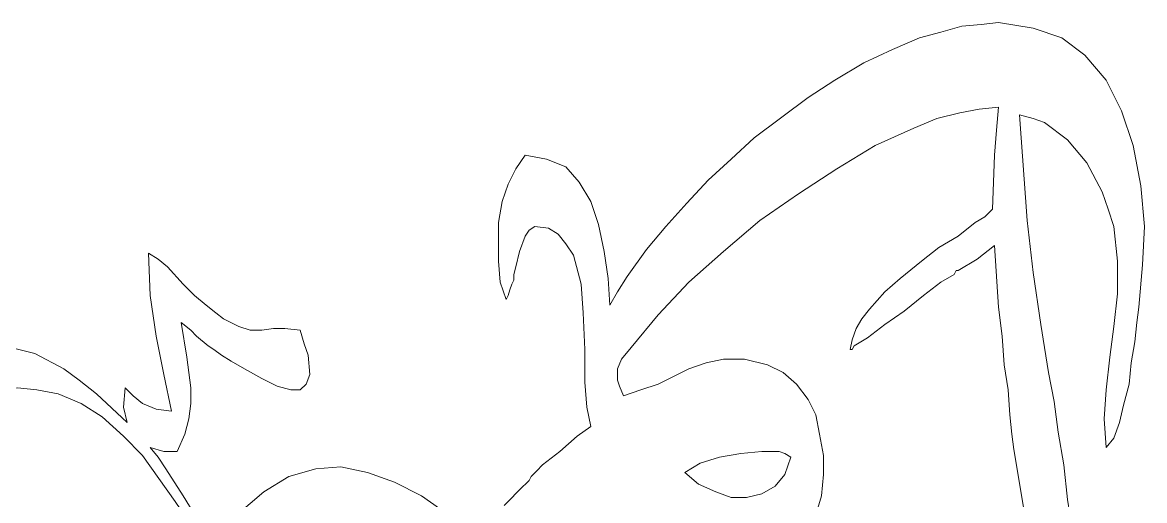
# Model space of a CAD drawing. Header units: centimetres. Extents: x -51 to 51, y -37 to 37.
# Drawn here: x -31.68 to -16.26, y 29.94 to 36.51 of the extents above; entities that cross this region are included whole.
import ezdxf

# ---------------------------------------------------------------- set-up
doc = ezdxf.new("R2010")
doc.units = ezdxf.units.CM
doc.header["$MEASUREMENT"] = 0
doc.layers.add('Layer 1', color=7, linetype='Continuous')

msp = doc.modelspace()

# ---------------------------------------------------------------- linework, layer by layer
at = {"layer": 'Layer 1', "lineweight": 9}
for points, knots in [([(-19.35118, 36.29737), (-19.35118, 36.29737), (-19.06038, 36.37668), (-19.06038, 36.37668), (-19.06038, 36.37668), (-19.06038, 36.37668), (-18.76958, 36.45599), (-18.76958, 36.45599), (-18.76958, 36.45599), (-18.76958, 36.45599), (-18.50521, 36.48242), (-18.50521, 36.48242), (-18.50521, 36.48242), (-18.50521, 36.48242), (-18.26729, 36.50886), (-18.26729, 36.50886), (-18.26729, 36.50886), (-18.26729, 36.50886), (-17.79143, 36.42955), (-17.79143, 36.42955), (-17.79143, 36.42955), (-17.79143, 36.42955), (-17.39488, 36.29737), (-17.39488, 36.29737), (-17.39488, 36.29737), (-17.39488, 36.29737), (-17.07764, 36.05944), (-17.07764, 36.05944), (-17.07764, 36.05944), (-17.07764, 36.05944), (-16.78684, 35.71576), (-16.78684, 35.71576), (-16.78684, 35.71576), (-16.78684, 35.71576), (-16.57535, 35.29278), (-16.57535, 35.29278), (-16.57535, 35.29278), (-16.57535, 35.29278), (-16.41673, 34.81692), (-16.41673, 34.81692)], [0, 0, 0, 0, 0.09090909, 0.09090909, 0.09090909, 0.09090909, 0.18181818, 0.18181818, 0.18181818, 0.18181818, 0.27272727, 0.27272727, 0.27272727, 0.27272727, 0.36363636, 0.36363636, 0.36363636, 0.36363636, 0.45454545, 0.45454545, 0.45454545, 0.45454545, 0.54545455, 0.54545455, 0.54545455, 0.54545455, 0.63636364, 0.63636364, 0.63636364, 0.63636364, 0.72727273, 0.72727273, 0.72727273, 0.72727273, 0.81818182, 0.81818182, 0.81818182, 0.81818182, 1, 1, 1, 1]), ([(-22.25919, 34.34107), (-22.25919, 34.34107), (-21.94196, 34.63187), (-21.94196, 34.63187), (-21.94196, 34.63187), (-21.94196, 34.63187), (-21.62472, 34.92267), (-21.62472, 34.92267), (-21.62472, 34.92267), (-21.62472, 34.92267), (-20.8845, 35.47784), (-20.8845, 35.47784), (-20.8845, 35.47784), (-20.8845, 35.47784), (-20.51439, 35.71576), (-20.51439, 35.71576), (-20.51439, 35.71576), (-20.51439, 35.71576), (-20.11784, 35.95369), (-20.11784, 35.95369), (-20.11784, 35.95369), (-20.11784, 35.95369), (-19.72129, 36.13875), (-19.72129, 36.13875), (-19.72129, 36.13875), (-19.72129, 36.13875), (-19.35118, 36.29737), (-19.35118, 36.29737)], [0, 0, 0, 0, 0.125, 0.125, 0.125, 0.125, 0.25, 0.25, 0.25, 0.25, 0.375, 0.375, 0.375, 0.375, 0.5, 0.5, 0.5, 0.5, 0.625, 0.625, 0.625, 0.625, 0.75, 0.75, 0.75, 0.75, 1, 1, 1, 1]), ([(-18.26729, 35.34565), (-18.26729, 35.34565), (-18.53165, 35.31922), (-18.53165, 35.31922), (-18.53165, 35.31922), (-18.53165, 35.31922), (-18.79602, 35.26634), (-18.79602, 35.26634), (-18.79602, 35.26634), (-18.79602, 35.26634), (-19.11325, 35.18703), (-19.11325, 35.18703), (-19.11325, 35.18703), (-19.11325, 35.18703), (-19.43049, 35.05485), (-19.43049, 35.05485)], [0, 0, 0, 0, 0.2, 0.2, 0.2, 0.2, 0.4, 0.4, 0.4, 0.4, 0.6, 0.6, 0.6, 0.6, 1, 1, 1, 1]), ([(-18.34659, 33.94452), (-18.34659, 33.94452), (-18.32016, 34.68474), (-18.32016, 34.68474), (-18.32016, 34.68474), (-18.32016, 34.68474), (-18.29372, 35.02842), (-18.29372, 35.02842), (-18.29372, 35.02842), (-18.29372, 35.02842), (-18.26729, 35.34565), (-18.26729, 35.34565)], [0, 0, 0, 0, 0.25, 0.25, 0.25, 0.25, 0.5, 0.5, 0.5, 0.5, 1, 1, 1, 1]), ([(-16.83972, 34.18245), (-16.83972, 34.18245), (-17.05121, 34.579), (-17.05121, 34.579), (-17.05121, 34.579), (-17.05121, 34.579), (-17.31557, 34.89623), (-17.31557, 34.89623), (-17.31557, 34.89623), (-17.31557, 34.89623), (-17.63281, 35.13416), (-17.63281, 35.13416), (-17.63281, 35.13416), (-17.63281, 35.13416), (-17.79143, 35.18703), (-17.79143, 35.18703), (-17.79143, 35.18703), (-17.79143, 35.18703), (-17.97648, 35.23991), (-17.97648, 35.23991)], [0, 0, 0, 0, 0.16666667, 0.16666667, 0.16666667, 0.16666667, 0.33333333, 0.33333333, 0.33333333, 0.33333333, 0.5, 0.5, 0.5, 0.5, 0.66666667, 0.66666667, 0.66666667, 0.66666667, 1, 1, 1, 1]), ([(-17.97648, 35.23991), (-17.97648, 35.23991), (-17.87074, 33.7859), (-17.87074, 33.7859), (-17.87074, 33.7859), (-17.87074, 33.7859), (-17.79143, 33.07212), (-17.79143, 33.07212), (-17.79143, 33.07212), (-17.79143, 33.07212), (-17.68568, 32.35833), (-17.68568, 32.35833)], [0, 0, 0, 0, 0.25, 0.25, 0.25, 0.25, 0.5, 0.5, 0.5, 0.5, 1, 1, 1, 1]), ([(-19.43049, 35.05485), (-19.43049, 35.05485), (-19.95922, 34.81692), (-19.95922, 34.81692), (-19.95922, 34.81692), (-19.95922, 34.81692), (-20.48795, 34.49969), (-20.48795, 34.49969), (-20.48795, 34.49969), (-20.48795, 34.49969), (-21.01668, 34.15601), (-21.01668, 34.15601), (-21.01668, 34.15601), (-21.01668, 34.15601), (-21.54541, 33.7859), (-21.54541, 33.7859), (-21.54541, 33.7859), (-21.54541, 33.7859), (-22.0477, 33.36292), (-22.0477, 33.36292), (-22.0477, 33.36292), (-22.0477, 33.36292), (-22.52356, 32.93993), (-22.52356, 32.93993), (-22.52356, 32.93993), (-22.52356, 32.93993), (-22.94654, 32.49051), (-22.94654, 32.49051), (-22.94654, 32.49051), (-22.94654, 32.49051), (-23.31665, 32.04109), (-23.31665, 32.04109)], [0, 0, 0, 0, 0.11111111, 0.11111111, 0.11111111, 0.11111111, 0.22222222, 0.22222222, 0.22222222, 0.22222222, 0.33333333, 0.33333333, 0.33333333, 0.33333333, 0.44444444, 0.44444444, 0.44444444, 0.44444444, 0.55555556, 0.55555556, 0.55555556, 0.55555556, 0.66666667, 0.66666667, 0.66666667, 0.66666667, 0.77777778, 0.77777778, 0.77777778, 0.77777778, 1, 1, 1, 1]), ([(-16.41673, 34.81692), (-16.41673, 34.81692), (-16.31099, 34.26176), (-16.31099, 34.26176), (-16.31099, 34.26176), (-16.31099, 34.26176), (-16.25811, 33.70659), (-16.25811, 33.70659), (-16.25811, 33.70659), (-16.25811, 33.70659), (-16.28455, 33.17786), (-16.28455, 33.17786), (-16.28455, 33.17786), (-16.28455, 33.17786), (-16.33742, 32.59626), (-16.33742, 32.59626)], [0, 0, 0, 0, 0.2, 0.2, 0.2, 0.2, 0.4, 0.4, 0.4, 0.4, 0.6, 0.6, 0.6, 0.6, 1, 1, 1, 1]), ([(-25.03502, 32.70201), (-25.03502, 32.70201), (-25.11433, 32.93993), (-25.11433, 32.93993), (-25.11433, 32.93993), (-25.11433, 32.93993), (-25.14077, 33.23074), (-25.14077, 33.23074), (-25.14077, 33.23074), (-25.14077, 33.23074), (-25.14077, 33.4951), (-25.14077, 33.4951), (-25.14077, 33.4951), (-25.14077, 33.4951), (-25.14077, 33.75946), (-25.14077, 33.75946), (-25.14077, 33.75946), (-25.14077, 33.75946), (-25.0879, 34.05027), (-25.0879, 34.05027), (-25.0879, 34.05027), (-25.0879, 34.05027), (-25.00859, 34.28819), (-25.00859, 34.28819), (-25.00859, 34.28819), (-25.00859, 34.28819), (-24.90284, 34.49969), (-24.90284, 34.49969), (-24.90284, 34.49969), (-24.90284, 34.49969), (-24.77066, 34.68474), (-24.77066, 34.68474)], [0, 0, 0, 0, 0.11111111, 0.11111111, 0.11111111, 0.11111111, 0.22222222, 0.22222222, 0.22222222, 0.22222222, 0.33333333, 0.33333333, 0.33333333, 0.33333333, 0.44444444, 0.44444444, 0.44444444, 0.44444444, 0.55555556, 0.55555556, 0.55555556, 0.55555556, 0.66666667, 0.66666667, 0.66666667, 0.66666667, 0.77777778, 0.77777778, 0.77777778, 0.77777778, 1, 1, 1, 1]), ([(-24.77066, 34.68474), (-24.77066, 34.68474), (-24.47986, 34.63187), (-24.47986, 34.63187), (-24.47986, 34.63187), (-24.47986, 34.63187), (-24.21549, 34.52612), (-24.21549, 34.52612), (-24.21549, 34.52612), (-24.21549, 34.52612), (-24.03044, 34.31463), (-24.03044, 34.31463), (-24.03044, 34.31463), (-24.03044, 34.31463), (-23.87182, 34.05027), (-23.87182, 34.05027), (-23.87182, 34.05027), (-23.87182, 34.05027), (-23.76607, 33.73303), (-23.76607, 33.73303), (-23.76607, 33.73303), (-23.76607, 33.73303), (-23.68676, 33.36292), (-23.68676, 33.36292), (-23.68676, 33.36292), (-23.68676, 33.36292), (-23.63389, 32.99281), (-23.63389, 32.99281), (-23.63389, 32.99281), (-23.63389, 32.99281), (-23.60745, 32.6227), (-23.60745, 32.6227)], [0, 0, 0, 0, 0.11111111, 0.11111111, 0.11111111, 0.11111111, 0.22222222, 0.22222222, 0.22222222, 0.22222222, 0.33333333, 0.33333333, 0.33333333, 0.33333333, 0.44444444, 0.44444444, 0.44444444, 0.44444444, 0.55555556, 0.55555556, 0.55555556, 0.55555556, 0.66666667, 0.66666667, 0.66666667, 0.66666667, 0.77777778, 0.77777778, 0.77777778, 0.77777778, 1, 1, 1, 1]), ([(-23.36953, 33.01924), (-23.36953, 33.01924), (-23.10516, 33.38935), (-23.10516, 33.38935), (-23.10516, 33.38935), (-23.10516, 33.38935), (-22.8408, 33.70659), (-22.8408, 33.70659), (-22.8408, 33.70659), (-22.8408, 33.70659), (-22.55, 34.02383), (-22.55, 34.02383), (-22.55, 34.02383), (-22.55, 34.02383), (-22.25919, 34.34107), (-22.25919, 34.34107)], [0, 0, 0, 0, 0.2, 0.2, 0.2, 0.2, 0.4, 0.4, 0.4, 0.4, 0.6, 0.6, 0.6, 0.6, 1, 1, 1, 1]), ([(-16.78684, 30.6664), (-16.78684, 30.6664), (-16.81328, 31.06294), (-16.81328, 31.06294), (-16.81328, 31.06294), (-16.81328, 31.06294), (-16.78684, 31.45949), (-16.78684, 31.45949), (-16.78684, 31.45949), (-16.78684, 31.45949), (-16.73397, 31.90891), (-16.73397, 31.90891), (-16.73397, 31.90891), (-16.73397, 31.90891), (-16.6811, 32.33189), (-16.6811, 32.33189), (-16.6811, 32.33189), (-16.6811, 32.33189), (-16.62822, 32.78131), (-16.62822, 32.78131), (-16.62822, 32.78131), (-16.62822, 32.78131), (-16.62822, 33.23074), (-16.62822, 33.23074), (-16.62822, 33.23074), (-16.62822, 33.23074), (-16.6811, 33.70659), (-16.6811, 33.70659), (-16.6811, 33.70659), (-16.6811, 33.70659), (-16.76041, 33.94452), (-16.76041, 33.94452), (-16.76041, 33.94452), (-16.76041, 33.94452), (-16.83972, 34.18245), (-16.83972, 34.18245)], [0, 0, 0, 0, 0.1, 0.1, 0.1, 0.1, 0.2, 0.2, 0.2, 0.2, 0.3, 0.3, 0.3, 0.3, 0.4, 0.4, 0.4, 0.4, 0.5, 0.5, 0.5, 0.5, 0.6, 0.6, 0.6, 0.6, 0.7, 0.7, 0.7, 0.7, 0.8, 0.8, 0.8, 0.8, 1, 1, 1, 1]), ([(-18.58452, 33.75946), (-18.58452, 33.75946), (-18.45234, 33.83877), (-18.45234, 33.83877), (-18.45234, 33.83877), (-18.45234, 33.83877), (-18.34659, 33.94452), (-18.34659, 33.94452)], [0, 0, 0, 0, 0.33333333, 0.33333333, 0.33333333, 0.33333333, 1, 1, 1, 1]), ([(-24.63848, 33.70659), (-24.63848, 33.70659), (-24.71779, 33.65372), (-24.71779, 33.65372), (-24.71779, 33.65372), (-24.71779, 33.65372), (-24.77066, 33.57441), (-24.77066, 33.57441), (-24.77066, 33.57441), (-24.77066, 33.57441), (-24.84997, 33.36292), (-24.84997, 33.36292), (-24.84997, 33.36292), (-24.84997, 33.36292), (-24.90284, 33.15143), (-24.90284, 33.15143), (-24.90284, 33.15143), (-24.90284, 33.15143), (-24.92928, 33.04568), (-24.92928, 33.04568), (-24.92928, 33.04568), (-24.92928, 33.04568), (-24.92928, 32.96637), (-24.92928, 32.96637)], [0, 0, 0, 0, 0.14285714, 0.14285714, 0.14285714, 0.14285714, 0.28571429, 0.28571429, 0.28571429, 0.28571429, 0.42857143, 0.42857143, 0.42857143, 0.42857143, 0.57142857, 0.57142857, 0.57142857, 0.57142857, 0.71428571, 0.71428571, 0.71428571, 0.71428571, 1, 1, 1, 1]), ([(-23.97757, 32.51695), (-23.97757, 32.51695), (-24.004, 32.9135), (-24.004, 32.9135), (-24.004, 32.9135), (-24.004, 32.9135), (-24.10975, 33.31004), (-24.10975, 33.31004), (-24.10975, 33.31004), (-24.10975, 33.31004), (-24.21549, 33.46866), (-24.21549, 33.46866), (-24.21549, 33.46866), (-24.21549, 33.46866), (-24.32124, 33.60085), (-24.32124, 33.60085), (-24.32124, 33.60085), (-24.32124, 33.60085), (-24.45342, 33.68016), (-24.45342, 33.68016), (-24.45342, 33.68016), (-24.45342, 33.68016), (-24.63848, 33.70659), (-24.63848, 33.70659)], [0, 0, 0, 0, 0.14285714, 0.14285714, 0.14285714, 0.14285714, 0.28571429, 0.28571429, 0.28571429, 0.28571429, 0.42857143, 0.42857143, 0.42857143, 0.42857143, 0.57142857, 0.57142857, 0.57142857, 0.57142857, 0.71428571, 0.71428571, 0.71428571, 0.71428571, 1, 1, 1, 1]), ([(-19.61555, 32.99281), (-19.61555, 32.99281), (-19.32474, 33.23074), (-19.32474, 33.23074), (-19.32474, 33.23074), (-19.32474, 33.23074), (-19.08682, 33.41579), (-19.08682, 33.41579), (-19.08682, 33.41579), (-19.08682, 33.41579), (-18.82245, 33.57441), (-18.82245, 33.57441), (-18.82245, 33.57441), (-18.82245, 33.57441), (-18.58452, 33.75946), (-18.58452, 33.75946)], [0, 0, 0, 0, 0.2, 0.2, 0.2, 0.2, 0.4, 0.4, 0.4, 0.4, 0.6, 0.6, 0.6, 0.6, 1, 1, 1, 1]), ([(-29.63497, 31.16869), (-29.63497, 31.16869), (-29.74072, 31.67098), (-29.74072, 31.67098), (-29.74072, 31.67098), (-29.74072, 31.67098), (-29.84646, 32.19971), (-29.84646, 32.19971), (-29.84646, 32.19971), (-29.84646, 32.19971), (-29.92577, 32.75488), (-29.92577, 32.75488), (-29.92577, 32.75488), (-29.92577, 32.75488), (-29.95221, 33.33648), (-29.95221, 33.33648)], [0, 0, 0, 0, 0.2, 0.2, 0.2, 0.2, 0.4, 0.4, 0.4, 0.4, 0.6, 0.6, 0.6, 0.6, 1, 1, 1, 1]), ([(-29.95221, 33.33648), (-29.95221, 33.33648), (-29.82003, 33.25717), (-29.82003, 33.25717), (-29.82003, 33.25717), (-29.82003, 33.25717), (-29.68785, 33.15143), (-29.68785, 33.15143), (-29.68785, 33.15143), (-29.68785, 33.15143), (-29.47635, 32.9135), (-29.47635, 32.9135)], [0, 0, 0, 0, 0.25, 0.25, 0.25, 0.25, 0.5, 0.5, 0.5, 0.5, 1, 1, 1, 1]), ([(-18.32016, 33.44223), (-18.32016, 33.44223), (-18.55809, 33.25717), (-18.55809, 33.25717), (-18.55809, 33.25717), (-18.55809, 33.25717), (-18.82245, 33.09855), (-18.82245, 33.09855)], [0, 0, 0, 0, 0.33333333, 0.33333333, 0.33333333, 0.33333333, 1, 1, 1, 1]), ([(-18.05579, 30.63996), (-18.05579, 30.63996), (-18.08223, 30.85145), (-18.08223, 30.85145), (-18.08223, 30.85145), (-18.08223, 30.85145), (-18.10867, 31.11582), (-18.10867, 31.11582), (-18.10867, 31.11582), (-18.10867, 31.11582), (-18.1351, 31.45949), (-18.1351, 31.45949), (-18.1351, 31.45949), (-18.1351, 31.45949), (-18.18798, 31.80317), (-18.18798, 31.80317), (-18.18798, 31.80317), (-18.18798, 31.80317), (-18.21441, 32.19971), (-18.21441, 32.19971), (-18.21441, 32.19971), (-18.21441, 32.19971), (-18.26729, 32.59626), (-18.26729, 32.59626), (-18.26729, 32.59626), (-18.26729, 32.59626), (-18.32016, 33.44223), (-18.32016, 33.44223)], [0, 0, 0, 0, 0.125, 0.125, 0.125, 0.125, 0.25, 0.25, 0.25, 0.25, 0.375, 0.375, 0.375, 0.375, 0.5, 0.5, 0.5, 0.5, 0.625, 0.625, 0.625, 0.625, 0.75, 0.75, 0.75, 0.75, 1, 1, 1, 1]), ([(-23.60745, 32.6227), (-23.60745, 32.6227), (-23.50171, 32.80775), (-23.50171, 32.80775), (-23.50171, 32.80775), (-23.50171, 32.80775), (-23.36953, 33.01924), (-23.36953, 33.01924)], [0, 0, 0, 0, 0.33333333, 0.33333333, 0.33333333, 0.33333333, 1, 1, 1, 1]), ([(-18.82245, 33.09855), (-18.82245, 33.09855), (-18.84889, 33.09855), (-18.84889, 33.09855), (-18.84889, 33.09855), (-18.84889, 33.09855), (-18.87532, 33.04568), (-18.87532, 33.04568), (-18.87532, 33.04568), (-18.87532, 33.04568), (-19.06038, 32.93993), (-19.06038, 32.93993), (-19.06038, 32.93993), (-19.06038, 32.93993), (-19.29831, 32.75488), (-19.29831, 32.75488), (-19.29831, 32.75488), (-19.29831, 32.75488), (-19.56267, 32.54339), (-19.56267, 32.54339), (-19.56267, 32.54339), (-19.56267, 32.54339), (-19.82704, 32.35833), (-19.82704, 32.35833), (-19.82704, 32.35833), (-19.82704, 32.35833), (-20.06497, 32.17328), (-20.06497, 32.17328), (-20.06497, 32.17328), (-20.06497, 32.17328), (-20.25002, 32.06753), (-20.25002, 32.06753), (-20.25002, 32.06753), (-20.25002, 32.06753), (-20.27646, 32.01466), (-20.27646, 32.01466), (-20.27646, 32.01466), (-20.27646, 32.01466), (-20.30289, 32.01466), (-20.30289, 32.01466)], [0, 0, 0, 0, 0.09090909, 0.09090909, 0.09090909, 0.09090909, 0.18181818, 0.18181818, 0.18181818, 0.18181818, 0.27272727, 0.27272727, 0.27272727, 0.27272727, 0.36363636, 0.36363636, 0.36363636, 0.36363636, 0.45454545, 0.45454545, 0.45454545, 0.45454545, 0.54545455, 0.54545455, 0.54545455, 0.54545455, 0.63636364, 0.63636364, 0.63636364, 0.63636364, 0.72727273, 0.72727273, 0.72727273, 0.72727273, 0.81818182, 0.81818182, 0.81818182, 0.81818182, 1, 1, 1, 1]), ([(-29.47635, 32.9135), (-29.47635, 32.9135), (-29.31773, 32.75488), (-29.31773, 32.75488), (-29.31773, 32.75488), (-29.31773, 32.75488), (-29.15912, 32.6227), (-29.15912, 32.6227), (-29.15912, 32.6227), (-29.15912, 32.6227), (-29.02693, 32.51695), (-29.02693, 32.51695), (-29.02693, 32.51695), (-29.02693, 32.51695), (-28.92119, 32.43764), (-28.92119, 32.43764), (-28.92119, 32.43764), (-28.92119, 32.43764), (-28.7097, 32.33189), (-28.7097, 32.33189), (-28.7097, 32.33189), (-28.7097, 32.33189), (-28.55108, 32.27902), (-28.55108, 32.27902), (-28.55108, 32.27902), (-28.55108, 32.27902), (-28.39246, 32.27902), (-28.39246, 32.27902), (-28.39246, 32.27902), (-28.39246, 32.27902), (-28.23384, 32.30546), (-28.23384, 32.30546), (-28.23384, 32.30546), (-28.23384, 32.30546), (-28.07522, 32.30546), (-28.07522, 32.30546), (-28.07522, 32.30546), (-28.07522, 32.30546), (-27.86373, 32.27902), (-27.86373, 32.27902)], [0, 0, 0, 0, 0.09090909, 0.09090909, 0.09090909, 0.09090909, 0.18181818, 0.18181818, 0.18181818, 0.18181818, 0.27272727, 0.27272727, 0.27272727, 0.27272727, 0.36363636, 0.36363636, 0.36363636, 0.36363636, 0.45454545, 0.45454545, 0.45454545, 0.45454545, 0.54545455, 0.54545455, 0.54545455, 0.54545455, 0.63636364, 0.63636364, 0.63636364, 0.63636364, 0.72727273, 0.72727273, 0.72727273, 0.72727273, 0.81818182, 0.81818182, 0.81818182, 0.81818182, 1, 1, 1, 1]), ([(-24.92928, 32.96637), (-24.92928, 32.96637), (-24.95572, 32.9135), (-24.95572, 32.9135), (-24.95572, 32.9135), (-24.95572, 32.9135), (-24.98215, 32.83419), (-24.98215, 32.83419), (-24.98215, 32.83419), (-24.98215, 32.83419), (-25.00859, 32.75488), (-25.00859, 32.75488), (-25.00859, 32.75488), (-25.00859, 32.75488), (-25.03502, 32.70201), (-25.03502, 32.70201)], [0, 0, 0, 0, 0.2, 0.2, 0.2, 0.2, 0.4, 0.4, 0.4, 0.4, 0.6, 0.6, 0.6, 0.6, 1, 1, 1, 1]), ([(-20.30289, 32.01466), (-20.30289, 32.01466), (-20.27646, 32.14684), (-20.27646, 32.14684), (-20.27646, 32.14684), (-20.27646, 32.14684), (-20.22359, 32.30546), (-20.22359, 32.30546), (-20.22359, 32.30546), (-20.22359, 32.30546), (-20.14428, 32.43764), (-20.14428, 32.43764), (-20.14428, 32.43764), (-20.14428, 32.43764), (-20.03853, 32.56982), (-20.03853, 32.56982), (-20.03853, 32.56982), (-20.03853, 32.56982), (-19.82704, 32.80775), (-19.82704, 32.80775), (-19.82704, 32.80775), (-19.82704, 32.80775), (-19.61555, 32.99281), (-19.61555, 32.99281)], [0, 0, 0, 0, 0.14285714, 0.14285714, 0.14285714, 0.14285714, 0.28571429, 0.28571429, 0.28571429, 0.28571429, 0.42857143, 0.42857143, 0.42857143, 0.42857143, 0.57142857, 0.57142857, 0.57142857, 0.57142857, 0.71428571, 0.71428571, 0.71428571, 0.71428571, 1, 1, 1, 1]), ([(-16.33742, 32.59626), (-16.33742, 32.59626), (-16.36386, 32.38477), (-16.36386, 32.38477), (-16.36386, 32.38477), (-16.36386, 32.38477), (-16.3903, 32.1204), (-16.3903, 32.1204), (-16.3903, 32.1204), (-16.3903, 32.1204), (-16.44317, 31.8296), (-16.44317, 31.8296), (-16.44317, 31.8296), (-16.44317, 31.8296), (-16.4696, 31.5388), (-16.4696, 31.5388), (-16.4696, 31.5388), (-16.4696, 31.5388), (-16.54891, 31.248), (-16.54891, 31.248), (-16.54891, 31.248), (-16.54891, 31.248), (-16.60179, 31.01007), (-16.60179, 31.01007), (-16.60179, 31.01007), (-16.60179, 31.01007), (-16.6811, 30.79858), (-16.6811, 30.79858), (-16.6811, 30.79858), (-16.6811, 30.79858), (-16.78684, 30.6664), (-16.78684, 30.6664)], [0, 0, 0, 0, 0.11111111, 0.11111111, 0.11111111, 0.11111111, 0.22222222, 0.22222222, 0.22222222, 0.22222222, 0.33333333, 0.33333333, 0.33333333, 0.33333333, 0.44444444, 0.44444444, 0.44444444, 0.44444444, 0.55555556, 0.55555556, 0.55555556, 0.55555556, 0.66666667, 0.66666667, 0.66666667, 0.66666667, 0.77777778, 0.77777778, 0.77777778, 0.77777778, 1, 1, 1, 1]), ([(-23.87182, 30.9572), (-23.87182, 30.9572), (-23.92469, 31.22156), (-23.92469, 31.22156), (-23.92469, 31.22156), (-23.92469, 31.22156), (-23.95113, 31.56524), (-23.95113, 31.56524), (-23.95113, 31.56524), (-23.95113, 31.56524), (-23.95113, 32.01466), (-23.95113, 32.01466), (-23.95113, 32.01466), (-23.95113, 32.01466), (-23.97757, 32.51695), (-23.97757, 32.51695)], [0, 0, 0, 0, 0.2, 0.2, 0.2, 0.2, 0.4, 0.4, 0.4, 0.4, 0.6, 0.6, 0.6, 0.6, 1, 1, 1, 1]), ([(-29.50279, 32.38477), (-29.50279, 32.38477), (-29.42348, 31.90891), (-29.42348, 31.90891), (-29.42348, 31.90891), (-29.42348, 31.90891), (-29.37061, 31.48593), (-29.37061, 31.48593), (-29.37061, 31.48593), (-29.37061, 31.48593), (-29.37061, 31.27444), (-29.37061, 31.27444), (-29.37061, 31.27444), (-29.37061, 31.27444), (-29.39704, 31.06294), (-29.39704, 31.06294), (-29.39704, 31.06294), (-29.39704, 31.06294), (-29.44992, 30.85145), (-29.44992, 30.85145), (-29.44992, 30.85145), (-29.44992, 30.85145), (-29.55566, 30.61352), (-29.55566, 30.61352)], [0, 0, 0, 0, 0.14285714, 0.14285714, 0.14285714, 0.14285714, 0.28571429, 0.28571429, 0.28571429, 0.28571429, 0.42857143, 0.42857143, 0.42857143, 0.42857143, 0.57142857, 0.57142857, 0.57142857, 0.57142857, 0.71428571, 0.71428571, 0.71428571, 0.71428571, 1, 1, 1, 1]), ([(-28.63039, 31.75029), (-28.63039, 31.75029), (-28.81544, 31.85604), (-28.81544, 31.85604), (-28.81544, 31.85604), (-28.81544, 31.85604), (-28.94762, 31.93535), (-28.94762, 31.93535), (-28.94762, 31.93535), (-28.94762, 31.93535), (-29.05337, 32.01466), (-29.05337, 32.01466), (-29.05337, 32.01466), (-29.05337, 32.01466), (-29.13268, 32.06753), (-29.13268, 32.06753), (-29.13268, 32.06753), (-29.13268, 32.06753), (-29.2913, 32.19971), (-29.2913, 32.19971), (-29.2913, 32.19971), (-29.2913, 32.19971), (-29.37061, 32.27902), (-29.37061, 32.27902), (-29.37061, 32.27902), (-29.37061, 32.27902), (-29.50279, 32.38477), (-29.50279, 32.38477)], [0, 0, 0, 0, 0.125, 0.125, 0.125, 0.125, 0.25, 0.25, 0.25, 0.25, 0.375, 0.375, 0.375, 0.375, 0.5, 0.5, 0.5, 0.5, 0.625, 0.625, 0.625, 0.625, 0.75, 0.75, 0.75, 0.75, 1, 1, 1, 1]), ([(-27.86373, 32.27902), (-27.86373, 32.27902), (-27.81086, 32.09397), (-27.81086, 32.09397), (-27.81086, 32.09397), (-27.81086, 32.09397), (-27.75798, 31.93535), (-27.75798, 31.93535), (-27.75798, 31.93535), (-27.75798, 31.93535), (-27.73155, 31.67098), (-27.73155, 31.67098), (-27.73155, 31.67098), (-27.73155, 31.67098), (-27.78442, 31.5388), (-27.78442, 31.5388), (-27.78442, 31.5388), (-27.78442, 31.5388), (-27.86373, 31.45949), (-27.86373, 31.45949), (-27.86373, 31.45949), (-27.86373, 31.45949), (-27.99591, 31.45949), (-27.99591, 31.45949), (-27.99591, 31.45949), (-27.99591, 31.45949), (-28.18097, 31.51236), (-28.18097, 31.51236), (-28.18097, 31.51236), (-28.18097, 31.51236), (-28.39246, 31.61811), (-28.39246, 31.61811), (-28.39246, 31.61811), (-28.39246, 31.61811), (-28.63039, 31.75029), (-28.63039, 31.75029)], [0, 0, 0, 0, 0.1, 0.1, 0.1, 0.1, 0.2, 0.2, 0.2, 0.2, 0.3, 0.3, 0.3, 0.3, 0.4, 0.4, 0.4, 0.4, 0.5, 0.5, 0.5, 0.5, 0.6, 0.6, 0.6, 0.6, 0.7, 0.7, 0.7, 0.7, 0.8, 0.8, 0.8, 0.8, 1, 1, 1, 1]), ([(-17.68568, 32.35833), (-17.68568, 32.35833), (-17.63281, 32.04109), (-17.63281, 32.04109), (-17.63281, 32.04109), (-17.63281, 32.04109), (-17.57994, 31.69742), (-17.57994, 31.69742), (-17.57994, 31.69742), (-17.57994, 31.69742), (-17.50063, 31.30087), (-17.50063, 31.30087), (-17.50063, 31.30087), (-17.50063, 31.30087), (-17.44775, 30.87789), (-17.44775, 30.87789), (-17.44775, 30.87789), (-17.44775, 30.87789), (-17.36844, 30.42847), (-17.36844, 30.42847), (-17.36844, 30.42847), (-17.36844, 30.42847), (-17.31557, 29.95261), (-17.31557, 29.95261), (-17.31557, 29.95261), (-17.31557, 29.95261), (-17.15695, 28.94803), (-17.15695, 28.94803), (-17.15695, 28.94803), (-17.15695, 28.94803), (-17.02477, 27.96988), (-17.02477, 27.96988), (-17.02477, 27.96988), (-17.02477, 27.96988), (-16.9719, 27.49402), (-16.9719, 27.49402), (-16.9719, 27.49402), (-16.9719, 27.49402), (-16.91902, 27.0446), (-16.91902, 27.0446), (-16.91902, 27.0446), (-16.91902, 27.0446), (-16.86615, 26.62161), (-16.86615, 26.62161), (-16.86615, 26.62161), (-16.86615, 26.62161), (-16.81328, 26.2515), (-16.81328, 26.2515), (-16.81328, 26.2515), (-16.81328, 26.2515), (-16.78684, 25.90783), (-16.78684, 25.90783), (-16.78684, 25.90783), (-16.78684, 25.90783), (-16.76041, 25.61703), (-16.76041, 25.61703)], [0, 0, 0, 0, 0.06666667, 0.06666667, 0.06666667, 0.06666667, 0.13333333, 0.13333333, 0.13333333, 0.13333333, 0.2, 0.2, 0.2, 0.2, 0.26666667, 0.26666667, 0.26666667, 0.26666667, 0.33333333, 0.33333333, 0.33333333, 0.33333333, 0.4, 0.4, 0.4, 0.4, 0.46666667, 0.46666667, 0.46666667, 0.46666667, 0.53333333, 0.53333333, 0.53333333, 0.53333333, 0.6, 0.6, 0.6, 0.6, 0.66666667, 0.66666667, 0.66666667, 0.66666667, 0.73333333, 0.73333333, 0.73333333, 0.73333333, 0.8, 0.8, 0.8, 0.8, 0.86666667, 0.86666667, 0.86666667, 0.86666667, 1, 1, 1, 1]), ([(-33.09815, 30.26985), (-33.09815, 30.26985), (-33.2039, 30.63996), (-33.2039, 30.63996), (-33.2039, 30.63996), (-33.2039, 30.63996), (-33.25677, 30.9572), (-33.25677, 30.9572), (-33.25677, 30.9572), (-33.25677, 30.9572), (-33.25677, 31.22156), (-33.25677, 31.22156), (-33.25677, 31.22156), (-33.25677, 31.22156), (-33.23033, 31.45949), (-33.23033, 31.45949), (-33.23033, 31.45949), (-33.23033, 31.45949), (-33.15102, 31.64455), (-33.15102, 31.64455), (-33.15102, 31.64455), (-33.15102, 31.64455), (-33.04528, 31.80317), (-33.04528, 31.80317), (-33.04528, 31.80317), (-33.04528, 31.80317), (-32.9131, 31.93535), (-32.9131, 31.93535), (-32.9131, 31.93535), (-32.9131, 31.93535), (-32.72804, 32.01466), (-32.72804, 32.01466), (-32.72804, 32.01466), (-32.72804, 32.01466), (-32.56942, 32.06753), (-32.56942, 32.06753), (-32.56942, 32.06753), (-32.56942, 32.06753), (-32.35793, 32.09397), (-32.35793, 32.09397), (-32.35793, 32.09397), (-32.35793, 32.09397), (-32.14644, 32.09397), (-32.14644, 32.09397), (-32.14644, 32.09397), (-32.14644, 32.09397), (-31.93495, 32.06753), (-31.93495, 32.06753), (-31.93495, 32.06753), (-31.93495, 32.06753), (-31.51196, 31.96178), (-31.51196, 31.96178), (-31.51196, 31.96178), (-31.51196, 31.96178), (-31.11542, 31.75029), (-31.11542, 31.75029)], [0, 0, 0, 0, 0.06666667, 0.06666667, 0.06666667, 0.06666667, 0.13333333, 0.13333333, 0.13333333, 0.13333333, 0.2, 0.2, 0.2, 0.2, 0.26666667, 0.26666667, 0.26666667, 0.26666667, 0.33333333, 0.33333333, 0.33333333, 0.33333333, 0.4, 0.4, 0.4, 0.4, 0.46666667, 0.46666667, 0.46666667, 0.46666667, 0.53333333, 0.53333333, 0.53333333, 0.53333333, 0.6, 0.6, 0.6, 0.6, 0.66666667, 0.66666667, 0.66666667, 0.66666667, 0.73333333, 0.73333333, 0.73333333, 0.73333333, 0.8, 0.8, 0.8, 0.8, 0.86666667, 0.86666667, 0.86666667, 0.86666667, 1, 1, 1, 1]), ([(-23.31665, 32.04109), (-23.31665, 32.04109), (-23.44884, 31.88247), (-23.44884, 31.88247), (-23.44884, 31.88247), (-23.44884, 31.88247), (-23.50171, 31.75029), (-23.50171, 31.75029), (-23.50171, 31.75029), (-23.50171, 31.75029), (-23.50171, 31.59167), (-23.50171, 31.59167), (-23.50171, 31.59167), (-23.50171, 31.59167), (-23.47527, 31.51236), (-23.47527, 31.51236), (-23.47527, 31.51236), (-23.47527, 31.51236), (-23.4224, 31.38018), (-23.4224, 31.38018)], [0, 0, 0, 0, 0.16666667, 0.16666667, 0.16666667, 0.16666667, 0.33333333, 0.33333333, 0.33333333, 0.33333333, 0.5, 0.5, 0.5, 0.5, 0.66666667, 0.66666667, 0.66666667, 0.66666667, 1, 1, 1, 1]), ([(-23.4224, 31.38018), (-23.4224, 31.38018), (-23.18447, 31.45949), (-23.18447, 31.45949), (-23.18447, 31.45949), (-23.18447, 31.45949), (-22.94654, 31.5388), (-22.94654, 31.5388), (-22.94654, 31.5388), (-22.94654, 31.5388), (-22.52356, 31.75029), (-22.52356, 31.75029), (-22.52356, 31.75029), (-22.52356, 31.75029), (-22.28563, 31.8296), (-22.28563, 31.8296), (-22.28563, 31.8296), (-22.28563, 31.8296), (-22.0477, 31.88247), (-22.0477, 31.88247), (-22.0477, 31.88247), (-22.0477, 31.88247), (-21.7569, 31.88247), (-21.7569, 31.88247), (-21.7569, 31.88247), (-21.7569, 31.88247), (-21.43966, 31.80317), (-21.43966, 31.80317)], [0, 0, 0, 0, 0.125, 0.125, 0.125, 0.125, 0.25, 0.25, 0.25, 0.25, 0.375, 0.375, 0.375, 0.375, 0.5, 0.5, 0.5, 0.5, 0.625, 0.625, 0.625, 0.625, 0.75, 0.75, 0.75, 0.75, 1, 1, 1, 1]), ([(-21.43966, 31.80317), (-21.43966, 31.80317), (-21.22817, 31.69742), (-21.22817, 31.69742), (-21.22817, 31.69742), (-21.22817, 31.69742), (-21.04312, 31.5388), (-21.04312, 31.5388), (-21.04312, 31.5388), (-21.04312, 31.5388), (-20.8845, 31.32731), (-20.8845, 31.32731), (-20.8845, 31.32731), (-20.8845, 31.32731), (-20.77875, 31.11582), (-20.77875, 31.11582), (-20.77875, 31.11582), (-20.77875, 31.11582), (-20.72588, 30.85145), (-20.72588, 30.85145), (-20.72588, 30.85145), (-20.72588, 30.85145), (-20.67301, 30.56065), (-20.67301, 30.56065), (-20.67301, 30.56065), (-20.67301, 30.56065), (-20.67301, 30.29629), (-20.67301, 30.29629), (-20.67301, 30.29629), (-20.67301, 30.29629), (-20.69944, 30.00548), (-20.69944, 30.00548), (-20.69944, 30.00548), (-20.69944, 30.00548), (-20.77875, 29.74112), (-20.77875, 29.74112), (-20.77875, 29.74112), (-20.77875, 29.74112), (-20.85806, 29.47675), (-20.85806, 29.47675), (-20.85806, 29.47675), (-20.85806, 29.47675), (-20.96381, 29.23883), (-20.96381, 29.23883), (-20.96381, 29.23883), (-20.96381, 29.23883), (-21.12243, 29.05377), (-21.12243, 29.05377), (-21.12243, 29.05377), (-21.12243, 29.05377), (-21.28104, 28.89515), (-21.28104, 28.89515), (-21.28104, 28.89515), (-21.28104, 28.89515), (-21.4661, 28.78941), (-21.4661, 28.78941), (-21.4661, 28.78941), (-21.4661, 28.78941), (-21.65116, 28.73653), (-21.65116, 28.73653), (-21.65116, 28.73653), (-21.65116, 28.73653), (-21.88908, 28.76297), (-21.88908, 28.76297)], [0, 0, 0, 0, 0.05882353, 0.05882353, 0.05882353, 0.05882353, 0.11764706, 0.11764706, 0.11764706, 0.11764706, 0.17647059, 0.17647059, 0.17647059, 0.17647059, 0.23529412, 0.23529412, 0.23529412, 0.23529412, 0.29411765, 0.29411765, 0.29411765, 0.29411765, 0.35294118, 0.35294118, 0.35294118, 0.35294118, 0.41176471, 0.41176471, 0.41176471, 0.41176471, 0.47058824, 0.47058824, 0.47058824, 0.47058824, 0.52941176, 0.52941176, 0.52941176, 0.52941176, 0.58823529, 0.58823529, 0.58823529, 0.58823529, 0.64705882, 0.64705882, 0.64705882, 0.64705882, 0.70588235, 0.70588235, 0.70588235, 0.70588235, 0.76470588, 0.76470588, 0.76470588, 0.76470588, 0.82352941, 0.82352941, 0.82352941, 0.82352941, 0.88235294, 0.88235294, 0.88235294, 0.88235294, 1, 1, 1, 1]), ([(-31.11542, 31.75029), (-31.11542, 31.75029), (-30.90392, 31.59167), (-30.90392, 31.59167), (-30.90392, 31.59167), (-30.90392, 31.59167), (-30.666, 31.40662), (-30.666, 31.40662), (-30.666, 31.40662), (-30.666, 31.40662), (-30.24301, 31.01007), (-30.24301, 31.01007)], [0, 0, 0, 0, 0.25, 0.25, 0.25, 0.25, 0.5, 0.5, 0.5, 0.5, 1, 1, 1, 1]), ([(-32.14644, 29.08021), (-32.14644, 29.08021), (-32.27862, 29.47675), (-32.27862, 29.47675), (-32.27862, 29.47675), (-32.27862, 29.47675), (-32.38437, 29.89974), (-32.38437, 29.89974), (-32.38437, 29.89974), (-32.38437, 29.89974), (-32.43724, 30.34916), (-32.43724, 30.34916), (-32.43724, 30.34916), (-32.43724, 30.34916), (-32.43724, 30.77214), (-32.43724, 30.77214), (-32.43724, 30.77214), (-32.43724, 30.77214), (-32.4108, 30.9572), (-32.4108, 30.9572), (-32.4108, 30.9572), (-32.4108, 30.9572), (-32.33149, 31.14225), (-32.33149, 31.14225), (-32.33149, 31.14225), (-32.33149, 31.14225), (-32.25218, 31.27444), (-32.25218, 31.27444), (-32.25218, 31.27444), (-32.25218, 31.27444), (-32.12, 31.38018), (-32.12, 31.38018), (-32.12, 31.38018), (-32.12, 31.38018), (-31.96138, 31.45949), (-31.96138, 31.45949), (-31.96138, 31.45949), (-31.96138, 31.45949), (-31.74989, 31.48593), (-31.74989, 31.48593), (-31.74989, 31.48593), (-31.74989, 31.48593), (-31.48553, 31.45949), (-31.48553, 31.45949), (-31.48553, 31.45949), (-31.48553, 31.45949), (-31.19473, 31.40662), (-31.19473, 31.40662)], [0, 0, 0, 0, 0.07692308, 0.07692308, 0.07692308, 0.07692308, 0.15384615, 0.15384615, 0.15384615, 0.15384615, 0.23076923, 0.23076923, 0.23076923, 0.23076923, 0.30769231, 0.30769231, 0.30769231, 0.30769231, 0.38461538, 0.38461538, 0.38461538, 0.38461538, 0.46153846, 0.46153846, 0.46153846, 0.46153846, 0.53846154, 0.53846154, 0.53846154, 0.53846154, 0.61538462, 0.61538462, 0.61538462, 0.61538462, 0.69230769, 0.69230769, 0.69230769, 0.69230769, 0.76923077, 0.76923077, 0.76923077, 0.76923077, 0.84615385, 0.84615385, 0.84615385, 0.84615385, 1, 1, 1, 1]), ([(-30.24301, 31.01007), (-30.24301, 31.01007), (-30.29588, 31.22156), (-30.29588, 31.22156), (-30.29588, 31.22156), (-30.29588, 31.22156), (-30.26945, 31.48593), (-30.26945, 31.48593)], [0, 0, 0, 0, 0.33333333, 0.33333333, 0.33333333, 0.33333333, 1, 1, 1, 1]), ([(-30.26945, 31.48593), (-30.26945, 31.48593), (-30.1637, 31.38018), (-30.1637, 31.38018), (-30.1637, 31.38018), (-30.1637, 31.38018), (-30.03152, 31.27444), (-30.03152, 31.27444), (-30.03152, 31.27444), (-30.03152, 31.27444), (-29.84646, 31.19513), (-29.84646, 31.19513), (-29.84646, 31.19513), (-29.84646, 31.19513), (-29.63497, 31.16869), (-29.63497, 31.16869)], [0, 0, 0, 0, 0.2, 0.2, 0.2, 0.2, 0.4, 0.4, 0.4, 0.4, 0.6, 0.6, 0.6, 0.6, 1, 1, 1, 1]), ([(-31.19473, 31.40662), (-31.19473, 31.40662), (-30.87749, 31.27444), (-30.87749, 31.27444), (-30.87749, 31.27444), (-30.87749, 31.27444), (-30.58669, 31.08938), (-30.58669, 31.08938), (-30.58669, 31.08938), (-30.58669, 31.08938), (-30.29588, 30.82502), (-30.29588, 30.82502), (-30.29588, 30.82502), (-30.29588, 30.82502), (-30.03152, 30.56065), (-30.03152, 30.56065), (-30.03152, 30.56065), (-30.03152, 30.56065), (-29.5821, 29.92617), (-29.5821, 29.92617), (-29.5821, 29.92617), (-29.5821, 29.92617), (-29.37061, 29.60894), (-29.37061, 29.60894), (-29.37061, 29.60894), (-29.37061, 29.60894), (-29.21199, 29.31814), (-29.21199, 29.31814)], [0, 0, 0, 0, 0.125, 0.125, 0.125, 0.125, 0.25, 0.25, 0.25, 0.25, 0.375, 0.375, 0.375, 0.375, 0.5, 0.5, 0.5, 0.5, 0.625, 0.625, 0.625, 0.625, 0.75, 0.75, 0.75, 0.75, 1, 1, 1, 1]), ([(-24.66491, 30.29629), (-24.66491, 30.29629), (-24.61204, 30.34916), (-24.61204, 30.34916), (-24.61204, 30.34916), (-24.61204, 30.34916), (-24.53273, 30.42847), (-24.53273, 30.42847), (-24.53273, 30.42847), (-24.53273, 30.42847), (-24.2948, 30.61352), (-24.2948, 30.61352), (-24.2948, 30.61352), (-24.2948, 30.61352), (-24.05687, 30.82502), (-24.05687, 30.82502), (-24.05687, 30.82502), (-24.05687, 30.82502), (-23.87182, 30.9572), (-23.87182, 30.9572)], [0, 0, 0, 0, 0.16666667, 0.16666667, 0.16666667, 0.16666667, 0.33333333, 0.33333333, 0.33333333, 0.33333333, 0.5, 0.5, 0.5, 0.5, 0.66666667, 0.66666667, 0.66666667, 0.66666667, 1, 1, 1, 1]), ([(-29.55566, 30.61352), (-29.55566, 30.61352), (-29.74072, 30.61352), (-29.74072, 30.61352), (-29.74072, 30.61352), (-29.74072, 30.61352), (-29.92577, 30.6664), (-29.92577, 30.6664)], [0, 0, 0, 0, 0.33333333, 0.33333333, 0.33333333, 0.33333333, 1, 1, 1, 1]), ([(-29.92577, 30.6664), (-29.92577, 30.6664), (-29.82003, 30.53421), (-29.82003, 30.53421), (-29.82003, 30.53421), (-29.82003, 30.53421), (-29.71428, 30.3756), (-29.71428, 30.3756), (-29.71428, 30.3756), (-29.71428, 30.3756), (-29.47635, 30.00548), (-29.47635, 30.00548), (-29.47635, 30.00548), (-29.47635, 30.00548), (-29.26486, 29.66181), (-29.26486, 29.66181), (-29.26486, 29.66181), (-29.26486, 29.66181), (-29.15912, 29.50319), (-29.15912, 29.50319), (-29.15912, 29.50319), (-29.15912, 29.50319), (-29.10624, 29.37101), (-29.10624, 29.37101)], [0, 0, 0, 0, 0.14285714, 0.14285714, 0.14285714, 0.14285714, 0.28571429, 0.28571429, 0.28571429, 0.28571429, 0.42857143, 0.42857143, 0.42857143, 0.42857143, 0.57142857, 0.57142857, 0.57142857, 0.57142857, 0.71428571, 0.71428571, 0.71428571, 0.71428571, 1, 1, 1, 1]), ([(-22.57643, 30.32272), (-22.57643, 30.32272), (-22.36494, 30.4549), (-22.36494, 30.4549), (-22.36494, 30.4549), (-22.36494, 30.4549), (-22.10058, 30.53421), (-22.10058, 30.53421), (-22.10058, 30.53421), (-22.10058, 30.53421), (-21.80977, 30.58709), (-21.80977, 30.58709), (-21.80977, 30.58709), (-21.80977, 30.58709), (-21.51897, 30.61352), (-21.51897, 30.61352)], [0, 0, 0, 0, 0.2, 0.2, 0.2, 0.2, 0.4, 0.4, 0.4, 0.4, 0.6, 0.6, 0.6, 0.6, 1, 1, 1, 1]), ([(-21.51897, 30.61352), (-21.51897, 30.61352), (-21.38679, 30.61352), (-21.38679, 30.61352), (-21.38679, 30.61352), (-21.38679, 30.61352), (-21.28104, 30.61352), (-21.28104, 30.61352), (-21.28104, 30.61352), (-21.28104, 30.61352), (-21.20173, 30.58709), (-21.20173, 30.58709), (-21.20173, 30.58709), (-21.20173, 30.58709), (-21.12243, 30.53421), (-21.12243, 30.53421)], [0, 0, 0, 0, 0.2, 0.2, 0.2, 0.2, 0.4, 0.4, 0.4, 0.4, 0.6, 0.6, 0.6, 0.6, 1, 1, 1, 1]), ([(-17.81787, 29.08021), (-17.81787, 29.08021), (-17.92361, 29.84687), (-17.92361, 29.84687), (-17.92361, 29.84687), (-17.92361, 29.84687), (-18.05579, 30.63996), (-18.05579, 30.63996)], [0, 0, 0, 0, 0.33333333, 0.33333333, 0.33333333, 0.33333333, 1, 1, 1, 1]), ([(-28.73613, 29.74112), (-28.73613, 29.74112), (-28.55108, 29.89974), (-28.55108, 29.89974), (-28.55108, 29.89974), (-28.55108, 29.89974), (-28.36602, 30.05836), (-28.36602, 30.05836), (-28.36602, 30.05836), (-28.36602, 30.05836), (-28.02235, 30.26985), (-28.02235, 30.26985), (-28.02235, 30.26985), (-28.02235, 30.26985), (-27.65224, 30.3756), (-27.65224, 30.3756), (-27.65224, 30.3756), (-27.65224, 30.3756), (-27.30856, 30.40203), (-27.30856, 30.40203), (-27.30856, 30.40203), (-27.30856, 30.40203), (-26.93845, 30.32272), (-26.93845, 30.32272), (-26.93845, 30.32272), (-26.93845, 30.32272), (-26.56834, 30.19054), (-26.56834, 30.19054), (-26.56834, 30.19054), (-26.56834, 30.19054), (-26.19823, 30.00548), (-26.19823, 30.00548), (-26.19823, 30.00548), (-26.19823, 30.00548), (-25.82812, 29.74112), (-25.82812, 29.74112)], [0, 0, 0, 0, 0.1, 0.1, 0.1, 0.1, 0.2, 0.2, 0.2, 0.2, 0.3, 0.3, 0.3, 0.3, 0.4, 0.4, 0.4, 0.4, 0.5, 0.5, 0.5, 0.5, 0.6, 0.6, 0.6, 0.6, 0.7, 0.7, 0.7, 0.7, 0.8, 0.8, 0.8, 0.8, 1, 1, 1, 1]), ([(-21.12243, 30.53421), (-21.12243, 30.53421), (-21.20173, 30.29629), (-21.20173, 30.29629), (-21.20173, 30.29629), (-21.20173, 30.29629), (-21.33392, 30.13767), (-21.33392, 30.13767), (-21.33392, 30.13767), (-21.33392, 30.13767), (-21.51897, 30.03192), (-21.51897, 30.03192), (-21.51897, 30.03192), (-21.51897, 30.03192), (-21.73046, 29.97905), (-21.73046, 29.97905), (-21.73046, 29.97905), (-21.73046, 29.97905), (-21.94196, 29.97905), (-21.94196, 29.97905), (-21.94196, 29.97905), (-21.94196, 29.97905), (-22.15345, 30.05836), (-22.15345, 30.05836), (-22.15345, 30.05836), (-22.15345, 30.05836), (-22.39138, 30.1641), (-22.39138, 30.1641), (-22.39138, 30.1641), (-22.39138, 30.1641), (-22.57643, 30.32272), (-22.57643, 30.32272)], [0, 0, 0, 0, 0.11111111, 0.11111111, 0.11111111, 0.11111111, 0.22222222, 0.22222222, 0.22222222, 0.22222222, 0.33333333, 0.33333333, 0.33333333, 0.33333333, 0.44444444, 0.44444444, 0.44444444, 0.44444444, 0.55555556, 0.55555556, 0.55555556, 0.55555556, 0.66666667, 0.66666667, 0.66666667, 0.66666667, 0.77777778, 0.77777778, 0.77777778, 0.77777778, 1, 1, 1, 1]), ([(-25.06146, 29.8733), (-25.06146, 29.8733), (-25.03502, 29.89974), (-25.03502, 29.89974), (-25.03502, 29.89974), (-25.03502, 29.89974), (-25.00859, 29.92617), (-25.00859, 29.92617), (-25.00859, 29.92617), (-25.00859, 29.92617), (-24.84997, 30.08479), (-24.84997, 30.08479), (-24.84997, 30.08479), (-24.84997, 30.08479), (-24.71779, 30.21698), (-24.71779, 30.21698), (-24.71779, 30.21698), (-24.71779, 30.21698), (-24.69135, 30.26985), (-24.69135, 30.26985), (-24.69135, 30.26985), (-24.69135, 30.26985), (-24.66491, 30.29629), (-24.66491, 30.29629)], [0, 0, 0, 0, 0.14285714, 0.14285714, 0.14285714, 0.14285714, 0.28571429, 0.28571429, 0.28571429, 0.28571429, 0.42857143, 0.42857143, 0.42857143, 0.42857143, 0.57142857, 0.57142857, 0.57142857, 0.57142857, 0.71428571, 0.71428571, 0.71428571, 0.71428571, 1, 1, 1, 1])]:
    msp.add_open_spline(points, degree=3, knots=knots, dxfattribs=at)

doc.saveas('drawing.dxf')
